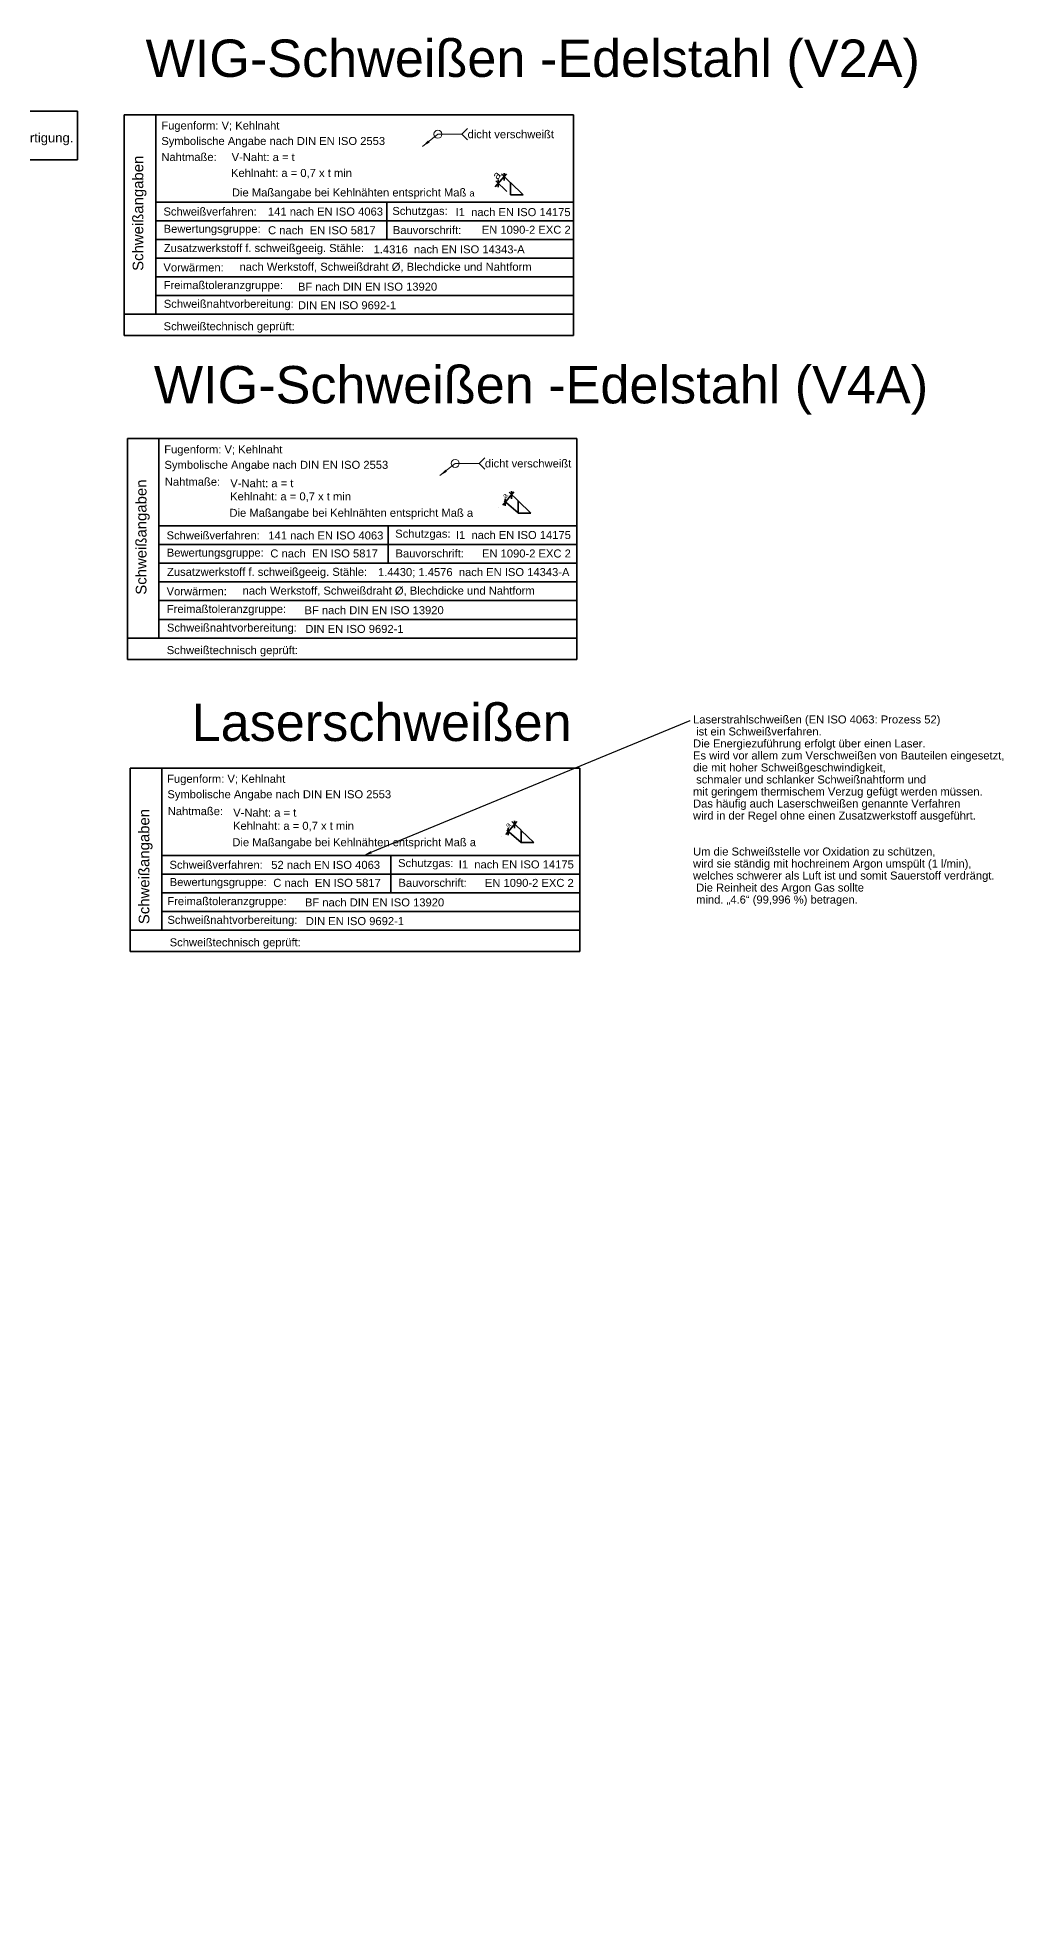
# Model space of a CAD drawing. Header units: millimetres. Extents: x 0 to 1085, y -338 to 366.
# Drawn here: x 723 to 1085, y -338 to 366 of the extents above; entities that cross this region are included whole.
import ezdxf
from ezdxf import colors
from ezdxf.entities.mleader import LeaderData, LeaderLine
from ezdxf.enums import TextEntityAlignment as Align
from ezdxf.math import Vec2, Vec3

# ---------------------------------------------------------------- set-up
doc = ezdxf.new("R2010")
doc.units = ezdxf.units.MM
doc.layers.add('AM_6', color=2, linetype='Continuous')
doc.layers.add('Default', color=7, linetype='Continuous')
doc.styles.add('SEACAD_Arial', font='arial.ttf')

# ---------------------------------------------------------------- blocks, each defined once
blk = doc.blocks.new('SEANNOT_GROUP4')
at = {"layer": 'Default', "linetype": 'Continuous', "lineweight": 15}
blk.add_hatch(color=96, dxfattribs=at).paths.add_polyline_path([(869.33, 327.62), (867.3, 325.36), (869.96, 326.84)])
at = {"layer": 'Default', "color": 96, "linetype": 'Continuous', "lineweight": 15}
for q in [(879.04, 329.94), (882.04, 329.94)]:
    blk.add_line((873.04, 329.94), q, dxfattribs=at)
for points in [[(884.17, 327.82), (882.04, 329.94), (882.04, 329.94), (884.17, 332.06)], [(873.04, 329.94), (867.3, 325.36)]]:
    blk.add_lwpolyline(points, dxfattribs=at)
blk.add_circle((873.04, 329.94), 1.5, dxfattribs=at)
at = {"layer": 'Default', "color": 96, "linetype": 'Continuous', "lineweight": 5, "style": 'SEACAD_Arial'}
blk.add_text('dicht verschweißt', height=3, dxfattribs=at).set_placement((884.17, 331.44), align=Align.TOP_LEFT)
blk = doc.blocks.new('_DOT')
at = {"color": 0}
blk.add_line((0, 0), (-1, 0), dxfattribs=at)
at = {"color": 0, "const_width": 0.333}
blk.add_lwpolyline([(-0.1665, 0, 1), (0.1665, 0, 1)], format="xyb", close=True, dxfattribs=at)
blk = doc.blocks.new('SEANNOT_GROUP7')
at = {"layer": 'Default', "linetype": 'Continuous', "lineweight": 15}
blk.add_hatch(color=96, dxfattribs=at).paths.add_polyline_path([(875.83, 204.21), (873.8, 201.95), (876.45, 203.43)])
at = {"layer": 'Default', "color": 96, "linetype": 'Continuous', "lineweight": 15}
for q in [(885.54, 206.53), (888.54, 206.53)]:
    blk.add_line((879.54, 206.53), q, dxfattribs=at)
for points in [[(879.54, 206.53), (873.8, 201.95)], [(890.66, 204.41), (888.54, 206.53), (888.54, 206.53), (890.66, 208.65)]]:
    blk.add_lwpolyline(points, dxfattribs=at)
blk.add_circle((879.54, 206.53), 1.5, dxfattribs=at)
at = {"layer": 'Default', "color": 96, "linetype": 'Continuous', "lineweight": 5, "style": 'SEACAD_Arial'}
blk.add_text('dicht verschweißt', height=3, dxfattribs=at).set_placement((890.66, 208.03), align=Align.TOP_LEFT)
blk = doc.blocks.new('Achtung')
at = {"color": 1, "linetype": 'Continuous', "lineweight": 35}
for p, q in [((-6.62, 11.91), (-13.24, 0)), ((-13.02, 0.13), (-6.62, 11.65)), ((-6.62, 11.91), (0, 0)), ((-6.62, 11.65), (-6.62, 11.91)), ((0, 0), (-6.62, 11.91)), ((-6.62, 11.65), (-0.22, 0.13)), ((-13.24, 0), (-13.02, 0.13)), ((-13.24, 0), (-13.02, 0.13)), ((0, 0), (-13.24, 0)), ((-13.02, 0.13), (-0.22, 0.13)), ((-0.22, 0.13), (0, 0)), ((-0.22, 0.13), (0, 0))]:
    blk.add_line(p, q, dxfattribs=at)
at = {"color": 7, "linetype": 'Continuous', "lineweight": 35}
for p, q in [((-7.22, 3.86), (-7.22, 8.12)), ((-7.22, 8.12), (-6.01, 8.12)), ((-6.01, 8.12), (-6.01, 3.86)), ((-6.01, 3.86), (-7.22, 3.86))]:
    blk.add_line(p, q, dxfattribs=at)
blk.add_circle((-6.62, 2.22), 0.599, dxfattribs=at)
at = {"layer": 'Default', "color": 1, "linetype": 'Continuous', "lineweight": 35}
for p, q in [((-6.62, 11.91), (-6.62, 11.65)), ((-3, 0), (-13.24, 0))]:
    blk.add_line(p, q, dxfattribs=at)
blk = doc.blocks.new('Blechgeometrie')
at = {"layer": 'Default', "color": 7, "linetype": 'Continuous', "lineweight": 35}
for p, q in [((0, 0), (0, 18.26)), ((0, 18.26), (141.61, 18.26)), ((17.94, 18.26), (17.94, 0)), ((141.61, 18.26), (141.61, 0)), ((141.61, 0), (0, 0))]:
    blk.add_line(p, q, dxfattribs=at)
at = {"layer": 'Default', "color": 7}
blk.add_blockref('Achtung', (15.65, 3.34), dxfattribs=at)
at = {"layer": 'AM_6', "insert": (21.35, 16.43), "char_height": 3.5, "width": 51.3872, "attachment_point": 1}
blk.add_mtext('{\\fArial|b0||i0||c0|p34;\\C0;\\H3.5;\\W1.;Nur zur Information!\\P}', dxfattribs=at)
at = {"layer": 'Default', "insert": (21.35, 10.09), "char_height": 3.5, "width": 120.2586, "attachment_point": 1}
blk.add_mtext('{\\fArial|b0||i0||c0|p34;\\C7;\\H3.5;\\W1.;Korrekte Blechgeometrie abhängig von Biegefertigung.\\P}{\\fArial|b0||i0||c0|p34;\\C7;\\H3.5;\\W1.;Gebogene Blechabmaße sind einzuhalten. }', dxfattribs=at)
blk = doc.blocks.new('WIG_V2A')
at = {"color": 7, "linetype": 'Continuous', "lineweight": 35}
for p, q in [((139.02, 55.73), (143.21, 60.64)), ((139.28, 57.92), (143.4, 54)), ((140.15, 55.66), (140.15, 58.46)), ((144.79, 57.28), (141.34, 60.57)), ((142.33, 58.1), (142.33, 60.9)), ((142.33, 58.1), (142.33, 60.9)), ((149.55, 52.76), (144.8, 57.3)), ((144.8, 57.3), (144.8, 52.76)), ((144.8, 52.74), (149.55, 52.74)), ((0, 8), (168.41, 8))]:
    blk.add_line(p, q, dxfattribs=at)
at = {"layer": 'Default', "color": 7, "linetype": 'Continuous', "lineweight": 35}
for p, q in [((0, 82.75), (168.41, 82.75)), ((0, 82.75), (0, 8)), ((11.81, 82.75), (11.81, 8)), ((168.41, 82.75), (168.41, 8)), ((11.81, 50), (168.41, 50)), ((98.37, 36), (98.37, 50)), ((11.81, 43), (168.41, 43)), ((11.81, 36), (168.41, 36)), ((11.81, 29), (168.41, 29)), ((11.8, 22), (168.41, 22)), ((11.81, 15), (168.41, 15))]:
    blk.add_line(p, q, dxfattribs=at)
at = {"layer": 'Default', "color": 1, "linetype": 'Continuous', "lineweight": 35}
for p, q in [((0, 8), (168.41, 8)), ((0, 8), (0, 0)), ((168.41, 8), (168.41, 0)), ((0, 0), (168.41, 0))]:
    blk.add_line(p, q, dxfattribs=at)
at = {"layer": 'Default', "color": 7, "linetype": 'Continuous', "lineweight": 5}
for centre in [(144.8, 52.74), (147.07, 55.11)]:
    blk.add_circle(centre, 0.01, dxfattribs=at)
at = {"char_height": 3}
for s, insert, width, attachment_point in [('{\\fArial|b0||i0||c0|p34;\\C3;\\H3.;\\W1.;Kehlnaht: a = 0,7 x t min}', (40.02, 62.43), 55.3123, 1), ('{\\fArial|b0||i0||c0|p34;\\C3;\\H3.;\\W1.; Die Maßangabe bei Kehlnähten entspricht Maß }{\\fArial|b0||i0||c0|p34;\\C3;\\H2.5;\\W1.;a}', (39.2, 55.12), 92.4659, 1), ('{\\fArial|b0||i0||c0|p34;\\C3;\\H3.;\\W1.;141 nach EN ISO 4063}', (53.86, 46.44), 44.0652, 4), ('{\\fArial|b0||i0||c0|p34;\\C3;\\H3.;\\W1.;I1  nach EN ISO 14175}', (124.16, 46.23), 44.0377, 4), ('{\\fArial|b0||i0||c0|p34;\\C3;\\H3.;\\W1.;C nach  EN ISO 5817}', (53.9, 39.43), 43.541, 4), ('{\\fArial|b0||i0||c0|p34;\\C3;\\H3.;\\W1.;EN 1090-2 EXC 2}', (133.99, 39.62), 35.7349, 4), ('{\\fArial|b0||i0||c0|p34;\\C3;\\H3.;\\W1.;  1.4316  nach EN ISO 14343-A}', (91.11, 32.28), 61.7736, 4), ('{\\fArial|b0||i0||c0|p34;\\C3;\\H3.;\\W1.;nach Werkstoff, Schweißdraht Ø, Blechdicke und Nahtform}', (43.18, 25.49), 111.5454, 4), ('{\\fArial|b0||i0||c0|p34;\\C3;\\H3.;\\W1.;BF nach DIN EN ISO 13920}', (65.1, 18.28), 53.7322, 4), ('{\\fArial|b0||i0||c0|p34;\\C3;\\H3.;\\W1.;DIN EN ISO 9692-1}', (65.11, 11.32), 38.9663, 4)]:
    blk.add_mtext(s, dxfattribs=dict(at, insert=insert, width=width, attachment_point=attachment_point))
at = {"insert": (139.87, 58.22), "char_height": 3, "width": 2.7391, "attachment_point": 7, "rotation": 47.32939}
blk.add_mtext('{\\fArial|b0||i0||c0|p34;\\C7;\\H3.;\\W1.;a}', dxfattribs=at)
at = {"layer": 'AM_6', "char_height": 3}
for s, insert, width, attachment_point in [('{\\fArial|b0||i0||c0|p34;\\C0;\\H3.;\\W1.;Fugenform: V; Kehlnaht}', (13.88, 80.21), 52.7799, 1), ('{\\fArial|b0||i0||c0|p34;\\C0;\\H3.;\\W1.;Nahtmaße:}', (13.91, 68.41), 25.0242, 1), ('{\\fArial|b0||i0||c0|p34;\\C0;\\H3.;\\W1.;Schweißverfahren:}', (14.69, 46.45), 36.6013, 4), ('{\\fArial|b0||i0||c0|p34;\\C0;\\H3.;\\W1.;Schutzgas:}', (100.46, 46.24), 21.1684, 4), ('{\\fArial|b0||i0||c0|p34;\\C0;\\H3.;\\W1.;Bewertungsgruppe:}', (14.77, 39.55), 42.6087, 4), ('{\\fArial|b0||i0||c0|p34;\\C0;\\H3.;\\W1.;Bauvorschrift:}', (100.66, 39.5), 29.9783, 4), ('{\\fArial|b0||i0||c0|p34;\\C0;\\H3.;\\W1.;Zusatzwerkstoff f. schweißgeeig. Stähle:}', (14.85, 32.35), 76.1987, 4), ('{\\fArial|b0||i0||c0|p34;\\C0;\\H3.;\\W1.;Vorwärmen:}', (14.69, 25.49), 26.5544, 4), ('{\\fArial|b0||i0||c0|p34;\\C0;\\H3.;\\W1.;Freimaßtoleranzgruppe:}', (14.77, 18.44), 47.538, 4), ('{\\fArial|b0||i0||c0|p34;\\C0;\\H3.;\\W1.;Schweißnahtvorbereitung:}', (14.82, 11.43), 49.4136, 4), ('{\\fArial|b0||i0||c0|p34;\\C0;\\H3.;\\W1.;Schweißtechnisch geprüft:}', (14.75, 1.06), 50.7342, 7)]:
    blk.add_mtext(s, dxfattribs=dict(at, insert=insert, width=width, attachment_point=attachment_point))
at = {"layer": 'AM_6', "insert": (5.75, 45.82), "char_height": 4, "width": 46.2876, "attachment_point": 5, "rotation": 90}
blk.add_mtext('{\\fArial|b0||i0||c0|p34;\\C0;\\H4.;\\W1.;Schweißangaben}', dxfattribs=at)
at = {"layer": 'Default', "char_height": 3, "attachment_point": 1}
for s, insert, width in [('{\\fArial|b0||i0||c0|p34;\\C3;\\H3.;\\W1.;Symbolische Angabe nach DIN EN ISO 2553}', (13.89, 74.42), 85.3988), ('{\\fArial|b0||i0||c0|p34;\\C3;\\H3.;\\W1.;V-Naht: a = t}', (40.24, 68.38), 27.938)]:
    blk.add_mtext(s, dxfattribs=dict(at, insert=insert, width=width))
blk = doc.blocks.new('WIG_V4A')
at = {"color": 7, "linetype": 'Continuous', "lineweight": 35}
for p, q in [((140.68, 57.83), (144.87, 62.75)), ((146.46, 54.87), (141.14, 59.41)), ((141.61, 57.52), (141.61, 60.18)), ((146.46, 59.39), (143.01, 62.68)), ((143.99, 60.21), (143.99, 63.01)), ((151.22, 54.85), (146.46, 59.38)), ((146.46, 59.38), (146.46, 54.85)), ((146.46, 54.85), (151.22, 54.85)), ((0, 8), (168.44, 8))]:
    blk.add_line(p, q, dxfattribs=at)
at = {"layer": 'Default', "color": 7, "linetype": 'Continuous', "lineweight": 35}
for p, q in [((0, 82.75), (168.44, 82.75)), ((0, 82.75), (0, 8)), ((11.81, 82.75), (11.81, 8)), ((168.44, 82.75), (168.44, 8)), ((11.81, 50), (168.44, 50)), ((97.68, 36), (97.68, 50)), ((11.81, 43), (168.44, 43)), ((11.81, 36), (168.44, 36)), ((11.81, 29), (168.44, 29)), ((11.8, 22), (168.44, 22)), ((11.81, 15), (168.44, 15))]:
    blk.add_line(p, q, dxfattribs=at)
at = {"layer": 'Default', "color": 1, "linetype": 'Continuous', "lineweight": 35}
for p, q in [((0, 8), (168.44, 8)), ((0, 8), (0, 0)), ((168.44, 8), (168.44, 0)), ((0, 0), (168.44, 0))]:
    blk.add_line(p, q, dxfattribs=at)
at = {"layer": 'Default', "color": 7, "linetype": 'Continuous', "lineweight": 5}
for centre in [(139.12, 57.06), (148.73, 57.21), (126.34, 54.92), (146.46, 54.85)]:
    blk.add_circle(centre, 0.01, dxfattribs=at)
at = {"char_height": 3}
for s, insert, width, attachment_point in [('{\\fArial|b0||i0||c0|p34;\\C3;\\H3.;\\W1.;Symbolische Angabe nach DIN EN ISO 2553}', (13.89, 74.42), 89.0555, 1), ('{\\fArial|b0||i0||c0|p34;\\C3;\\H3.;\\W1.;V-Naht: a = t}', (38.56, 67.54), 27.938, 1), ('{\\fArial|b0||i0||c0|p34;\\C3;\\H3.;\\W1.; Die Maßangabe bei Kehlnähten entspricht Maß a}', (37.08, 56.43), 95.1376, 1), ('{\\fArial|b0||i0||c0|p34;\\C3;\\H3.;\\W1.;Kehlnaht: a = 0,7 x t min}', (38.49, 62.59), 52.135, 1), ('{\\fArial|b0||i0||c0|p34;\\C3;\\H3.;\\W1.;141 nach EN ISO 4063}', (52.82, 46.42), 45.6671, 4), ('{\\fArial|b0||i0||c0|p34;\\C3;\\H3.;\\W1.;I1  nach EN ISO 14175}', (123.1, 46.59), 44.0799, 4), ('{\\fArial|b0||i0||c0|p34;\\C3;\\H3.;\\W1.;C nach  EN ISO 5817}', (53.57, 39.68), 43.8606, 4), ('{\\fArial|b0||i0||c0|p34;\\C3;\\H3.;\\W1.;EN 1090-2 EXC 2}', (132.87, 39.66), 34.8886, 4), ('{\\fArial|b0||i0||c0|p34;\\C3;\\H3.;\\W1.;  1.4430; 1.4576  nach EN ISO 14343-A}', (91.58, 32.43), 75.4606, 4), ('{\\fArial|b0||i0||c0|p34;\\C3;\\H3.;\\W1.;nach Werkstoff, Schweißdraht Ø, Blechdicke und Nahtform}', (43.18, 25.49), 118.835, 4), ('{\\fArial|b0||i0||c0|p34;\\C3;\\H3.;\\W1.;BF nach DIN EN ISO 13920}', (66.36, 18.41), 61.3215, 4), ('{\\fArial|b0||i0||c0|p34;\\C3;\\H3.;\\W1.;DIN EN ISO 9692-1}', (66.69, 11.39), 53.3091, 4)]:
    blk.add_mtext(s, dxfattribs=dict(at, insert=insert, width=width, attachment_point=attachment_point))
at = {"insert": (141.76, 60.12), "char_height": 2, "width": 2.7391, "attachment_point": 7, "rotation": 47.32939}
blk.add_mtext('{\\fArial|b0||i0||c0|p34;\\C7;\\H2.;\\W1.;a}', dxfattribs=at)
at = {"layer": 'AM_6', "char_height": 3}
for s, insert, width, attachment_point in [('{\\fArial|b0||i0||c0|p34;\\C0;\\H3.;\\W1.;Fugenform: V; Kehlnaht}', (13.81, 80.21), 46.387, 1), ('{\\fArial|b0||i0||c0|p34;\\C0;\\H3.;\\W1.;Nahtmaße:}', (14.03, 68.08), 22.5162, 1), ('{\\fArial|b0||i0||c0|p34;\\C0;\\H3.;\\W1.;Schweißverfahren:}', (14.69, 46.45), 36.8973, 4), ('{\\fArial|b0||i0||c0|p34;\\C0;\\H3.;\\W1.;Schutzgas:}', (100.36, 46.66), 21.317, 4), ('{\\fArial|b0||i0||c0|p34;\\C0;\\H3.;\\W1.;Bewertungsgruppe:}', (14.77, 39.55), 38.0472, 4), ('{\\fArial|b0||i0||c0|p34;\\C0;\\H3.;\\W1.;Bauvorschrift:}', (100.48, 39.69), 26.3084, 4), ('{\\fArial|b0||i0||c0|p34;\\C0;\\H3.;\\W1.;Zusatzwerkstoff f. schweißgeeig. Stähle:}', (14.85, 32.35), 78.4951, 4), ('{\\fArial|b0||i0||c0|p34;\\C0;\\H3.;\\W1.;Vorwärmen:}', (14.69, 25.49), 26.5544, 4), ('{\\fArial|b0||i0||c0|p34;\\C0;\\H3.;\\W1.;Freimaßtoleranzgruppe:}', (14.77, 18.44), 47.538, 4), ('{\\fArial|b0||i0||c0|p34;\\C0;\\H3.;\\W1.;Schweißnahtvorbereitung:}', (14.82, 11.43), 49.4136, 4), ('{\\fArial|b0||i0||c0|p34;\\C0;\\H3.;\\W1.;Schweißtechnisch geprüft:}', (14.75, 1.06), 50.7342, 7)]:
    blk.add_mtext(s, dxfattribs=dict(at, insert=insert, width=width, attachment_point=attachment_point))
at = {"layer": 'AM_6', "insert": (5.75, 45.82), "char_height": 4, "width": 46.2876, "attachment_point": 5, "rotation": 90}
blk.add_mtext('{\\fArial|b0||i0||c0|p34;\\C0;\\H4.;\\W1.;Schweißangaben}', dxfattribs=at)
blk = doc.blocks.new('Laserschweißen')
at = {"color": 7, "linetype": 'Continuous', "lineweight": 35}
for p, q in [((-27.76, 57.83), (-23.57, 62.75)), ((-21.98, 54.87), (-27.3, 59.41)), ((-26.83, 57.52), (-26.83, 60.18)), ((-21.98, 59.39), (-25.43, 62.68)), ((-24.45, 60.21), (-24.45, 63.01)), ((-17.22, 54.85), (-21.98, 59.38)), ((-21.98, 59.38), (-21.98, 54.85)), ((-21.98, 54.85), (-17.22, 54.85)), ((-168.44, 22), (0, 22))]:
    blk.add_line(p, q, dxfattribs=at)
at = {"layer": 'Default', "color": 7, "linetype": 'Continuous', "lineweight": 35}
for p, q in [((-168.44, 82.75), (0, 82.75)), ((-168.44, 82.75), (-168.44, 22)), ((-156.63, 82.75), (-156.63, 22)), ((0, 82.75), (0, 22)), ((-156.63, 50), (0, 50)), ((-70.76, 36), (-70.76, 50)), ((-156.63, 43), (0, 43)), ((-156.63, 36), (0, 36)), ((-156.63, 29), (0, 29)), ((-156.64, 22), (-168.44, 22)), ((-156.64, 22), (0, 22))]:
    blk.add_line(p, q, dxfattribs=at)
at = {"layer": 'Default', "color": 1, "linetype": 'Continuous', "lineweight": 35}
for p, q in [((-168.44, 22), (0, 22)), ((-168.44, 22), (-168.44, 14)), ((0, 22), (0, 14)), ((-168.44, 14), (0, 14))]:
    blk.add_line(p, q, dxfattribs=at)
at = {"layer": 'Default', "color": 7, "linetype": 'Continuous', "lineweight": 5}
for centre in [(-29.32, 57.06), (-19.7, 57.21), (-42.1, 54.92), (-21.98, 54.85)]:
    blk.add_circle(centre, 0.01, dxfattribs=at)
at = {"char_height": 3}
for s, insert, width, attachment_point in [('{\\fArial|b0||i0||c0|p34;\\C3;\\H3.;\\W1.;Symbolische Angabe nach DIN EN ISO 2553}', (-154.55, 74.42), 89.0555, 1), ('{\\fArial|b0||i0||c0|p34;\\C3;\\H3.;\\W1.;V-Naht: a = t}', (-129.88, 67.54), 27.938, 1), ('{\\fArial|b0||i0||c0|p34;\\C3;\\H3.;\\W1.; Die Maßangabe bei Kehlnähten entspricht Maß a}', (-131.36, 56.43), 95.1376, 1), ('{\\fArial|b0||i0||c0|p34;\\C3;\\H3.;\\W1.;Kehlnaht: a = 0,7 x t min}', (-129.95, 62.59), 52.135, 1), ('{\\fArial|b0||i0||c0|p34;\\C3;\\H3.;\\W1.;52 nach EN ISO 4063}', (-115.62, 46.42), 45.6671, 4), ('{\\fArial|b0||i0||c0|p34;\\C3;\\H3.;\\W1.;I1  nach EN ISO 14175}', (-45.34, 46.59), 44.0799, 4), ('{\\fArial|b0||i0||c0|p34;\\C3;\\H3.;\\W1.;C nach  EN ISO 5817}', (-114.87, 39.68), 43.8606, 4), ('{\\fArial|b0||i0||c0|p34;\\C3;\\H3.;\\W1.;EN 1090-2 EXC 2}', (-35.57, 39.66), 34.8886, 4), ('{\\fArial|b0||i0||c0|p34;\\C3;\\H3.;\\W1.;BF nach DIN EN ISO 13920}', (-102.99, 32.35), 61.3215, 4), ('{\\fArial|b0||i0||c0|p34;\\C3;\\H3.;\\W1.;DIN EN ISO 9692-1}', (-102.66, 25.34), 53.3091, 4)]:
    blk.add_mtext(s, dxfattribs=dict(at, insert=insert, width=width, attachment_point=attachment_point))
at = {"insert": (-26.68, 60.12), "char_height": 2, "width": 2.7391, "attachment_point": 7, "rotation": 47.32939}
blk.add_mtext('{\\fArial|b0||i0||c0|p34;\\C7;\\H2.;\\W1.;a}', dxfattribs=at)
at = {"layer": 'AM_6', "char_height": 3}
for s, insert, width, attachment_point in [('{\\fArial|b0||i0||c0|p34;\\C0;\\H3.;\\W1.;Fugenform: V; Kehlnaht}', (-154.63, 80.21), 46.387, 1), ('{\\fArial|b0||i0||c0|p34;\\C0;\\H3.;\\W1.;Nahtmaße:}', (-154.41, 68.08), 22.5162, 1), ('{\\fArial|b0||i0||c0|p34;\\C0;\\H3.;\\W1.;Schweißverfahren:}', (-153.75, 46.45), 36.8973, 4), ('{\\fArial|b0||i0||c0|p34;\\C0;\\H3.;\\W1.;Schutzgas:}', (-68.08, 46.66), 21.317, 4), ('{\\fArial|b0||i0||c0|p34;\\C0;\\H3.;\\W1.;Bewertungsgruppe:}', (-153.67, 39.55), 38.0472, 4), ('{\\fArial|b0||i0||c0|p34;\\C0;\\H3.;\\W1.;Bauvorschrift:}', (-67.96, 39.69), 26.3084, 4), ('{\\fArial|b0||i0||c0|p34;\\C0;\\H3.;\\W1.;Freimaßtoleranzgruppe:}', (-154.57, 32.39), 47.538, 4), ('{\\fArial|b0||i0||c0|p34;\\C0;\\H3.;\\W1.;Schweißnahtvorbereitung:}', (-154.52, 25.38), 49.4136, 4), ('{\\fArial|b0||i0||c0|p34;\\C0;\\H3.;\\W1.;Schweißtechnisch geprüft:}', (-153.68, 15.01), 50.7342, 7)]:
    blk.add_mtext(s, dxfattribs=dict(at, insert=insert, width=width, attachment_point=attachment_point))
at = {"layer": 'AM_6', "insert": (-162.69, 45.82), "char_height": 4, "width": 46.2876, "attachment_point": 5, "rotation": 90}
blk.add_mtext('{\\fArial|b0||i0||c0|p34;\\C0;\\H4.;\\W1.;Schweißangaben}', dxfattribs=at)

msp = doc.modelspace()

# ---------------------------------------------------------------- block references
at = {"layer": 'Default', "color": 7}
for name, p in [('Blechgeometrie', (596.33, 320.28)), ('WIG_V2A', (755.51, 254.49)), ('WIG_V4A', (756.69, 133.09)), ('Laserschweißen', (926.22, 9.61))]:
    msp.add_blockref(name, p, dxfattribs=at)
at = {"layer": 'Default'}
for name in ['SEANNOT_GROUP4', 'SEANNOT_GROUP7']:
    msp.add_blockref(name, (0, 0), dxfattribs=at)

# ---------------------------------------------------------------- leaders
at = {"layer": 'Default', "color": 7, "linetype": 'Continuous', "lineweight": 35}
ml = msp.add_multileader_mtext('Standard', dxfattribs=at)
ml.set_content('{\\pxsm0.9;\\fArial|b0||i0||c0|p34;\\W1.;WIG-Schweißen -Edelstahl (V2A)\\P}', color=7)
ml.set_leader_properties()
ml.set_arrow_properties(name='DOT')
ml.build(insert=Vec2(0, 0))
ml.multileader.update_dxf_attribs({"leader_type": 0, "dogleg_length": 0, "arrow_head_size": 8})
ctx = ml.context
ctx.base_point, ctx.char_height, ctx.arrow_head_size, ctx.landing_gap_size = Vec3(761.49, 356.37), 14, 8, 4.9
notes = []
notes.append((ctx, [(0, (0, 0, 0), (0, 0), (1, 0), 1, [])]))
ctx.mtext.insert = Vec3(763.49, 365.43)
ml = msp.add_multileader_mtext('Standard', dxfattribs=at)
ml.set_content('{\\pxsm0.9;\\fArial|b0||i0||c0|p34;\\W1.;WIG-Schweißen -Edelstahl (V4A)\\P}', color=7)
ml.set_leader_properties()
ml.set_arrow_properties(name='DOT')
ml.build(insert=Vec2(0, 0))
ml.multileader.update_dxf_attribs({"leader_type": 0, "dogleg_length": 0, "arrow_head_size": 8})
ctx = ml.context
ctx.base_point, ctx.char_height, ctx.arrow_head_size, ctx.landing_gap_size = Vec3(764.61, 234), 14, 8, 4.9
notes.append((ctx, [(0, (0, 0, 0), (0, 0), (1, 0), 1, [])]))
ctx.mtext.insert = Vec3(766.61, 243.05)
ml = msp.add_multileader_mtext('Standard', dxfattribs=at)
ml.set_content('{\\pxsm0.9;\\fArial|b0||i0||c0|p34;\\W1.;Laserschweißen\\P}', color=7)
ml.set_leader_properties()
ml.set_arrow_properties(name='DOT')
ml.build(insert=Vec2(0, 0))
ml.multileader.update_dxf_attribs({"leader_type": 0, "dogleg_length": 0, "arrow_head_size": 8})
ctx = ml.context
ctx.base_point, ctx.char_height, ctx.arrow_head_size, ctx.landing_gap_size = Vec3(778.77, 109.37), 14, 8, 4.9
notes.append((ctx, [(0, (0, 0, 0), (0, 0), (1, 0), 1, [])]))
ctx.mtext.insert = Vec3(780.77, 116.48)
at = {"layer": 'Default', "color": 96, "linetype": 'Continuous', "lineweight": 15}
ml = msp.add_multileader_mtext('Standard', dxfattribs=at)
ml.set_content('{\\pxsm0.9;\\fArial|b0||i0||c0|p34;\\W1.;Laserstrahlschweißen (EN ISO 4063: Prozess 52)\\P ist ein Schweißverfahren. \\PDie Energiezuführung erfolgt über einen Laser. \\PEs wird vor allem zum Verschweißen von Bauteilen eingesetzt, \\Pdie mit hoher Schweißgeschwindigkeit,\\P schmaler und schlanker Schweißnahtform und \\Pmit geringem thermischem Verzug gefügt werden müssen. \\PDas häufig auch Laserschweißen genannte Verfahren \\Pwird in der Regel ohne einen Zusatzwerkstoff ausgeführt.\\P\\P\\PUm die Schweißstelle vor Oxidation zu schützen, \\Pwird sie ständig mit hochreinem Argon umspült (1 l/min), \\Pwelches schwerer als Luft ist und somit Sauerstoff verdrängt.\\P Die Reinheit des Argon Gas sollte\\P mind. „4.6“ (99,996 %) betragen.}', color=96)
ml.set_leader_properties()
ml.build(insert=Vec2(0, 0))
ml.multileader.update_dxf_attribs({"dogleg_length": 0, "arrow_head_size": 3})
ctx = ml.context
ctx.base_point, ctx.char_height, ctx.arrow_head_size, ctx.landing_gap_size = Vec3(966.66, 110.62), 3, 3, 1.05
notes.append((ctx, [(0, (1, 1, 0), (967.61, 110.12), (1, 0), 0, [(0, [(845.28, 59.61)], 0, [])])]))
ctx.mtext.insert = Vec3(968.66, 112.06)
for ctx, leaders in notes:
    for number, flags, end, landing, length, lines in leaders:
        leader = LeaderData()
        leader.index, (leader.has_last_leader_line, leader.has_dogleg_vector, leader.attachment_direction) = number, flags
        leader.last_leader_point, leader.dogleg_vector, leader.dogleg_length = Vec3(end), Vec3(landing), length
        for number, points, colour, breaks in lines:
            line = LeaderLine()
            line.index, line.vertices, line.color, line.breaks = number, Vec3.list(points), colors.encode_raw_color(colour), breaks
            leader.lines.append(line)
        ctx.leaders.append(leader)

doc.saveas('drawing.dxf')
